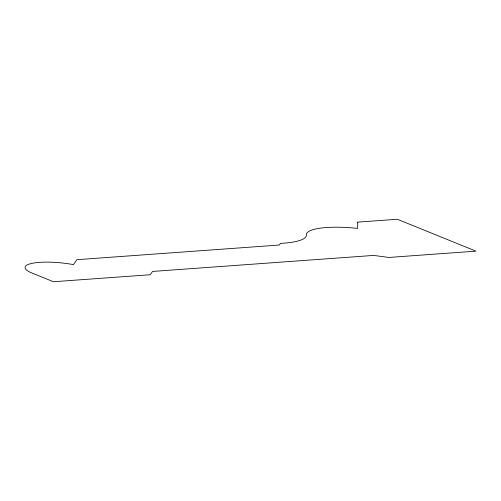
<?xml version="1.0" encoding="UTF-8"?>
<svg xmlns="http://www.w3.org/2000/svg" width="501" height="501" viewBox="0 0 501 501"><rect width="100%" height="100%" fill="white"/><g stroke="black" fill="none" stroke-linecap="round" stroke-linejoin="round"><path stroke-width="0.75" d="M357.727 222.131L357.626 228.4A49.367 11.191 5.9 0 0 306.531 235.313L305.835 236.848A57.026 12.926 5.9 0 1 280.454 243.38L279.333 245.027L76.878 259.687L73.503 264.628A35.878 8.135 5.9 0 0 32.102 263.332A35.878 8.135 5.9 0 0 32.484 273.239L53.444 281.737L150.287 274.73L152.542 271.436L373.596 255.422L388.945 257.445L475.95 251.145L397.337 219.263L357.727 222.131"/></g></svg>
